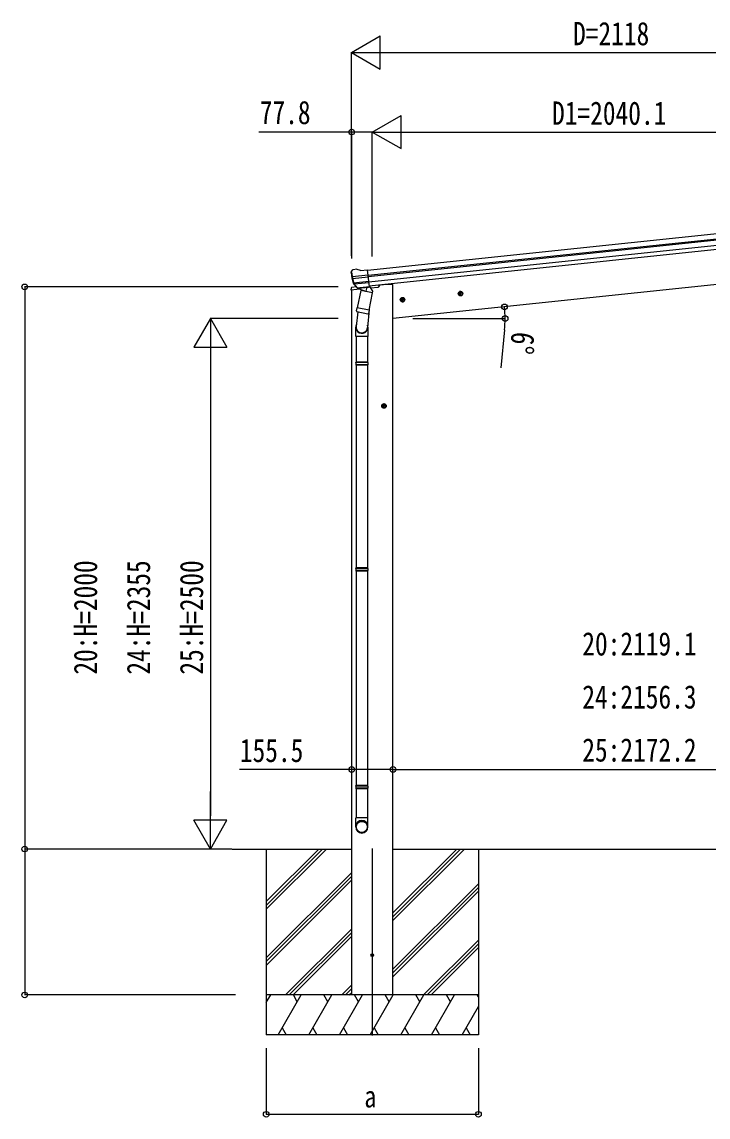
# Model space of a CAD drawing. Units: millimetres, scale not verified. Extents: x -10512 to 10512, y -7425 to 7425.
# Drawn here: x -7723 to -5136, y -4151 to -22 of the extents above; entities that cross this region are included whole.
import ezdxf
from ezdxf.enums import TextEntityAlignment as Align

# ---------------------------------------------------------------- set-up
doc = ezdxf.new("R2010")
doc.units = ezdxf.units.MM
doc.header["$LTSCALE"] = 30
for name, color, linetype in [('0-3_YKK_12', 2, 'Continuous'), ('0-4_YKK_13', 4, 'Continuous'), ('0-5_YKK_A1', 4, 'Continuous'), ('0-6_YKK_D', 6, 'Continuous')]:
    doc.layers.add(name, color=color, linetype=linetype)
doc.styles.add('ＭＳ ゴシック', font='')
doc.styles.get('ＭＳ ゴシック').set_extended_font_data('MS Gothic')

msp = doc.modelspace()

# ---------------------------------------------------------------- linework, layer by layer
at = {"layer": '0-3_YKK_12'}
msp.add_line((-6402.17, -3138.25), (-6402.17, -3843.19), dxfattribs=at)
at = {"layer": '0-4_YKK_13'}
for p, q in [((-6482.45, -967.31), (-6482.54, -965.44)), ((-6481.17, -962.55), (-6481.87, -963.41)), ((-6477.67, -958.23), (-6481.17, -962.55)), ((-6418.06, -977.28), (-6477.8, -983.56)), ((-6477.67, -958.23), (-6477.67, -958.23)), ((-6477.05, -989.4), (-6417.44, -983.13)), ((-6474.31, -956.4), (-6474.31, -956.4)), ((-6446.74, -959.54), (-6420.22, -956.75)), ((-6413.43, -1021.3), (-6420.22, -956.75)), ((-6482.16, -1025.9), (-6483.06, -1032.74)), ((-6483.06, -1032.74), (-6449.33, -1029.19)), ((-6462.66, -1021.54), (-6479.5, -1023.31)), ((-6459.54, -1024.96), (-6473.23, -1009.2)), ((-6472.75, -1005.61), (-6415.71, -999.62)), ((-6458.6, -1024.32), (-6471.65, -1008.38)), ((-6470.42, -1009.88), (-6415.24, -1004.08)), ((-6449.24, -1025.07), (-6456.93, -1025.88)), ((-6456.83, -1025.64), (-6413.46, -1021.08)), ((-6456.08, -1025.88), (-6454.52, -1025.71)), ((-6454.52, -1025.71), (-6416.98, -1021.77)), ((-6452.73, -1026.18), (-6452.87, -1026.91)), ((-6452.26, -1028.04), (-6427.51, -1037.79)), ((-6448.96, -1025.13), (-6449.24, -1025.07)), ((-6423.63, -1022.47), (-6448.96, -1025.13)), ((-6443.92, -1031.32), (-6444.58, -1034.55)), ((-6423.12, -1022.8), (-6426.04, -1037.15)), ((-6423.38, -1022.35), (-6423.63, -1022.47)), ((-6413.43, -1021.3), (-6423.38, -1022.35)), ((-6416.98, -1021.77), (-6415.41, -1021.6)), ((-6413.6, -1019.72), (-6412.67, -1019.91)), ((-6412.67, -1019.91), (-6401.47, -1036.83)), ((-6409.31, -1024.98), (-6380.05, -1021.91)), ((-6375.19, -1014.36), (-6375.61, -1017.59)), ((-6446.1, -1034.24), (-6459.46, -1099.9)), ((-6401.22, -1043.37), (-6446.1, -1034.24)), ((-6414.58, -1109.03), (-6401.22, -1043.37)), ((-6401.47, -1036.83), (-6402.74, -1043.06)), ((-6461.94, -1112.14), (-6459.45, -1099.9)), ((-6461.72, -1113.54), (-6461.72, -1113.54)), ((-6460.39, -1114.5), (-6419.43, -1122.84)), ((-6414.58, -1109.03), (-6459.46, -1099.9)), ((-6414.14, -1106.89), (-6420.8, -1174.63)), ((-6414.59, -1109.03), (-6417.13, -1121.5)), ((-6457.05, -1115.18), (-6462.61, -1170.91)), ((-6464.76, -1208.07), (-6464.76, -1173.72)), ((-6418.76, -1173.41), (-6418.76, -1208.07)), ((-6418.76, -1208.07), (-6464.76, -1208.07)), ((-6462.76, -1208.07), (-6462.76, -1304.81)), ((-6420.76, -1208.07), (-6420.76, -1304.81)), ((-6464.76, -1306.81), (-6463.76, -1304.81)), ((-6418.76, -1306.81), (-6464.76, -1306.81)), ((-6418.76, -1314.81), (-6464.76, -1314.81)), ((-6419.76, -1304.81), (-6463.76, -1304.81)), ((-6419.76, -1316.81), (-6463.76, -1316.81)), ((-6462.76, -1316.81), (-6462.76, -2080.69)), ((-6420.76, -1316.81), (-6420.76, -2080.69)), ((-6418.76, -1306.81), (-6419.76, -1304.81)), ((-6418.76, -1314.81), (-6419.76, -1316.81)), ((-6418.76, -1306.81), (-6418.76, -1314.81)), ((-6464.76, -2082.69), (-6463.76, -2080.69)), ((-6418.76, -2082.69), (-6464.76, -2082.69)), ((-6418.76, -2090.69), (-6464.76, -2090.69)), ((-6419.76, -2080.69), (-6463.76, -2080.69)), ((-6419.76, -2092.69), (-6463.76, -2092.69)), ((-6462.76, -2092.69), (-6462.76, -2901.19)), ((-6420.76, -2092.69), (-6420.76, -2901.19)), ((-6418.76, -2082.69), (-6419.76, -2080.69)), ((-6418.76, -2090.69), (-6419.76, -2092.69)), ((-6418.76, -2082.69), (-6418.76, -2090.69)), ((-6464.76, -2903.19), (-6463.76, -2901.19)), ((-6418.76, -2903.19), (-6464.76, -2903.19)), ((-6418.76, -2911.19), (-6464.76, -2911.19)), ((-6419.76, -2901.19), (-6463.76, -2901.19)), ((-6419.76, -2913.19), (-6463.76, -2913.19)), ((-6462.76, -2913.19), (-6462.76, -3023.19)), ((-6420.76, -2913.19), (-6420.76, -3023.19)), ((-6418.76, -2903.19), (-6419.76, -2901.19)), ((-6418.76, -2911.19), (-6419.76, -2913.19)), ((-6418.76, -2903.19), (-6418.76, -2911.19)), ((-6464.76, -3057.33), (-6464.76, -3023.19)), ((-6418.76, -3023.19), (-6464.76, -3023.19)), ((-6418.76, -3057.33), (-6418.76, -3023.19))]:
    msp.add_line(p, q, dxfattribs=at)
for points in [[(-6460.82, -954.99), (-6460.82, -954.99), (-6474.31, -956.4)], [(-6446.74, -959.54), (-6459.53, -955.13), (-6459.54, -955.13)], [(-6464.76, -1306.81), (-6464.76, -1314.81), (-6463.76, -1316.81)], [(-6464.76, -2082.69), (-6464.76, -2090.69), (-6463.76, -2092.69)], [(-6464.76, -2903.19), (-6464.76, -2911.19), (-6463.76, -2913.19)]]:
    msp.add_lwpolyline(points, dxfattribs=at)
msp.add_circle((-6402.17, -3540.75), 5, dxfattribs=at)
for centre, radius, start, end in [((-6281.56, -946.2), 202, 186, 197.86084), ((-6288.63, -948.25), 192.44, 185.42422, 190.5729), ((-6522.52, -990.91), 45.32, 6.35482, 9.32878), ((-6473.79, -961.38), 5, 96.04426, 140.95574), ((-6479.82, -989.77), 2.74, 7.56588, 12.97849), ((-6476.95, -990.75), 1.35, 94.08073, 96.8395), ((-6281.56, -946.2), 200.2, 192.46117, 197.79991), ((-6460.51, -957.97), 3, 71.02369, 95.97631), ((-6479.19, -1026.3), 3, 96, 172.5), ((-6470.97, -1007.23), 3, 197.86084, 221), ((-6469.32, -1006.48), 3, 197.79991, 219.30889), ((-6457.28, -1022.99), 2.99, 220.99261, 266.7283), ((-6456.14, -1025.38), 0.5, 240.73754, 276), ((-6453.22, -1026.08), 0.5, 348.5, 96), ((-6451.89, -1027.11), 1, 168.5, 248.5), ((-6422.53, -1022.96), 0.604, 93.09842, 164.70595), ((-6415.47, -1021.11), 0.5, 276, 311.26246), ((-6380.57, -1016.94), 5, 276, 352.5), ((-6427.03, -1036.87), 1.03, 242.53897, 344.46569), ((-6460.04, -1112.57), 1.95, 167.54017, 209.97766), ((-6459.99, -1112.54), 2, 209.90962, 258.5), ((-6419.03, -1120.88), 2, 258.5, 341.96843), ((-6434.76, -1173.72), 30, 177.45142, 180)]:
    msp.add_arc(centre, radius, start, end, dxfattribs=at)
for centre, major_axis, ratio, start_param, end_param in [((-6479.53, -965.3), (1.9, 2.34), 0.995767, 1.5707963, 2.2972137), ((-6475.99, -960.92), (-5.48, -2.51), 0.24881, 5.8190815, 5.8226003), ((-6480.33, -966.46), (-0.38, 5.97), 0.020485, 4.7140547, 5.6117533), ((-6279.25, -968.15), (-20.92, 199.05), 0.994373, 1.5554317, 1.5718064), ((-6459.58, -1022.91), (-1.71, 2.84), 0.040856, 4.1415604, 4.1696818), ((-6457.15, -1022.66), (-0.51, 2.96), 0.642905, 2.0792573, 3.037247), ((-6457.19, -1022.76), (-3.02, -2.79), 0.650902, 0.9542299, 1.0270405), ((-6457.24, -1022.89), (-1.1, -2.8), 0.997631, 0.3902369, 0.4789948), ((-6441.76, -1173.41), (23, 0), 0.996195, 2.621936, 6.6074797), ((-6441.76, -1173.41), (21, 0), 0.996195, 3.0215498, 6.2247991), ((-6441.76, -3055.59), (-23, 0), 0.996195, 3.1415927, 6.2831853), ((-6441.76, -3057.33), (-23, 0), 0.996195, 3.1415927, 6.2831853), ((-6441.76, -3057.33), (0, -23.43), 0.981806, 4.712389, 7.8539816)]:
    msp.add_ellipse(centre, major_axis=major_axis, ratio=ratio, start_param=start_param, end_param=end_param, dxfattribs=at)
msp.add_ellipse((-6441.76, -3057.33), major_axis=(21, 0), ratio=0.996195, dxfattribs=at)
at = {"layer": '0-5_YKK_A1'}
for p, q in [((-6420.01, -958.74), (-4423.92, -748.94)), ((-6418.02, -977.64), (-4421.94, -767.84)), ((-6417.59, -981.81), (-4421.5, -772.02)), ((-6415.5, -1001.67), (-4419.41, -791.88)), ((-4417.65, -808.61), (-6413.74, -1018.41)), ((-4461.72, -944.97), (-6324.42, -1140.75)), ((-6479.92, -3690.69), (-6479.92, -1032.41)), ((-6278.26, -1068.52), (-6298.15, -1070.62)), ((-6288.99, -1062.11), (-6295.06, -1066.52)), ((-6295.06, -1066.52), (-6294.27, -1073.98)), ((-6287.16, -1079.51), (-6289.25, -1059.62)), ((-6282.13, -1065.16), (-6288.99, -1062.11)), ((-6059.46, -1045.53), (-6079.35, -1047.62)), ((-6070.19, -1039.11), (-6076.26, -1043.52)), ((-6076.26, -1043.52), (-6075.48, -1050.99)), ((-6075.48, -1050.99), (-6068.62, -1054.04)), ((-6068.36, -1056.52), (-6070.45, -1036.63)), ((-6063.33, -1042.16), (-6070.19, -1039.11)), ((-6294.27, -1073.98), (-6287.42, -1077.03)), ((-6348.42, -1470.3), (-6368.42, -1470.3)), ((-6358.42, -1462.79), (-6364.92, -1466.54)), ((-6364.92, -1466.54), (-6364.92, -1474.05)), ((-6364.92, -1474.05), (-6358.42, -1477.8)), ((-6358.42, -1480.3), (-6358.42, -1460.3)), ((-6351.92, -1466.54), (-6358.42, -1462.79)), ((-6931.05, -3140.75), (-6479.92, -3140.75)), ((-6802.17, -3367.32), (-6575.53, -3140.69)), ((-6802.17, -3353.17), (-6589.68, -3140.69)), ((-6802.17, -3339.03), (-6603.82, -3140.69)), ((-6802.17, -3140.75), (-6802.17, -3840.75)), ((-6324.42, -3140.75), (-3880.4, -3140.75)), ((-6324.42, -3410.07), (-6055.09, -3140.75)), ((-6324.42, -3395.92), (-6069.24, -3140.75)), ((-6324.42, -3381.78), (-6083.38, -3140.75)), ((-6002.17, -3140.75), (-6002.17, -3840.75)), ((-6802.17, -3551.16), (-6479.92, -3228.92)), ((-6802.17, -3565.3), (-6479.92, -3243.06)), ((-6802.17, -3579.45), (-6479.92, -3257.2)), ((-6324.42, -3593.91), (-6002.17, -3271.67)), ((-6324.42, -3608.05), (-6002.17, -3285.81)), ((-6324.42, -3622.2), (-6002.17, -3299.95)), ((-6729.56, -3690.69), (-6479.92, -3441.05)), ((-6715.42, -3690.69), (-6479.92, -3455.19)), ((-6701.27, -3690.69), (-6479.92, -3469.33)), ((-6209.06, -3690.69), (-6002.17, -3483.8)), ((-6194.92, -3690.69), (-6002.17, -3497.94)), ((-6180.77, -3690.69), (-6002.17, -3512.08)), ((-6517.43, -3690.69), (-6479.67, -3652.93)), ((-6503.28, -3690.69), (-6479.67, -3667.07)), ((-6802.17, -3719.68), (-6785.46, -3690.75)), ((-6002.17, -3690.75), (-6802.17, -3690.75)), ((-6756.59, -3840.75), (-6669.99, -3690.75)), ((-6684.99, -3716.73), (-6699.99, -3690.74)), ((-6641.12, -3840.74), (-6554.52, -3690.74)), ((-6569.52, -3716.73), (-6584.52, -3690.74)), ((-6525.65, -3840.74), (-6439.05, -3690.74)), ((-6489.14, -3690.69), (-6479.67, -3681.21)), ((-6454.05, -3716.73), (-6469.05, -3690.75)), ((-6410.18, -3840.74), (-6323.58, -3690.75)), ((-6338.58, -3716.73), (-6353.58, -3690.74)), ((-6294.71, -3840.74), (-6208.11, -3690.75)), ((-6223.11, -3716.73), (-6238.11, -3690.74)), ((-6179.24, -3840.74), (-6092.64, -3690.75)), ((-6107.64, -3716.73), (-6122.64, -3690.74)), ((-6002.17, -3699.41), (-6007.17, -3690.74)), ((-6063.77, -3840.74), (-6002.17, -3734.04)), ((-6741.59, -3814.77), (-6726.59, -3840.74)), ((-6626.12, -3814.77), (-6611.12, -3840.74)), ((-6510.65, -3814.77), (-6495.65, -3840.74)), ((-6395.18, -3814.76), (-6380.18, -3840.74)), ((-6279.71, -3814.77), (-6264.71, -3840.74)), ((-6164.24, -3814.77), (-6149.24, -3840.74)), ((-6048.77, -3814.77), (-6033.77, -3840.74)), ((-6002.17, -3840.75), (-6802.17, -3840.75))]:
    msp.add_line(p, q, dxfattribs=at)
for points in [[(-6324.42, -3690.69), (-6324.42, -1011.75), (-6344.42, -1011.75), (-6375.27, -1014.99)], [(-6287.42, -1077.03), (-6281.34, -1072.62), (-6282.13, -1065.16)], [(-6068.62, -1054.04), (-6062.55, -1049.63), (-6063.33, -1042.16)], [(-6358.42, -1477.8), (-6351.92, -1474.05), (-6351.92, -1466.54)]]:
    msp.add_lwpolyline(points, dxfattribs=at)
for centre, radius in [((-6288.2, -1069.57), 8.5), ((-6288.2, -1069.57), 7.7), ((-6288.2, -1069.57), 6.5), ((-6069.41, -1046.57), 8.5), ((-6069.41, -1046.57), 7.7), ((-6069.41, -1046.57), 6.5), ((-6358.42, -1470.3), 8.5), ((-6358.42, -1470.3), 7.7), ((-6358.42, -1470.3), 6.5)]:
    msp.add_circle(centre, radius, dxfattribs=at)
at = {"layer": '0-6_YKK_D'}
for p, q in [((-6480.42, -137.35), (-6372.16, -74.85)), ((-6372.16, -199.85), (-6372.16, -74.85)), ((-6480.42, -904.76), (-6480.42, -136.35)), ((-6480.42, -137.35), (-6372.16, -199.85)), ((-6480.42, -137.35), (-6263.91, -137.35)), ((-6355.42, -137.35), (-4487.03, -137.35)), ((-6402.17, -437.35), (-6293.91, -374.85)), ((-6293.91, -499.85), (-6293.91, -374.85)), ((-6479.92, -914.77), (-6479.92, -436.35)), ((-6402.17, -906.6), (-6402.17, -436.35)), ((-6402.17, -905.6), (-6402.17, -436.35)), ((-6402.17, -437.35), (-6293.91, -499.85)), ((-6402.17, -437.35), (-6185.66, -437.35)), ((-6277.17, -437.35), (-4487.03, -437.35)), ((-6530.42, -1021.26), (-7713.86, -1021.26)), ((-7712.86, -1021.26), (-7712.86, -3140.75)), ((-7012.86, -1140.75), (-7075.36, -1249)), ((-6530.42, -1140.75), (-7013.86, -1140.75)), ((-7012.86, -1140.75), (-6950.36, -1249)), ((-7012.86, -1140.75), (-7012.86, -1357.25)), ((-6250.05, -1140.75), (-5900.5, -1140.75)), ((-5903.64, -1183.19), (-5918.1, -1326.6)), ((-7075.36, -1249), (-6950.36, -1249)), ((-7012.86, -1265.75), (-7012.86, -3015.75)), ((-6324.42, -2840.75), (-4205.28, -2840.75)), ((-7012.86, -3140.75), (-7012.86, -2924.24)), ((-7012.86, -3140.75), (-7075.36, -3032.49)), ((-6950.36, -3032.49), (-7075.36, -3032.49)), ((-7012.86, -3140.75), (-6950.36, -3032.49)), ((-6932.05, -3140.75), (-7713.86, -3140.75)), ((-6931.8, -3140.8), (-7713.86, -3140.8)), ((-7712.86, -3140.8), (-7712.86, -3690.8)), ((-6932.05, -3140.75), (-7013.86, -3140.75)), ((-6917.67, -3690.8), (-7713.86, -3690.8)), ((-6802.17, -3891.75), (-6802.17, -4141.75)), ((-6002.17, -3891.75), (-6002.17, -4141.75)), ((-6802.17, -4140.75), (-6002.17, -4140.75))]:
    msp.add_line(p, q, dxfattribs=at)
for points in [[(-6402.17, -437.35), (-6479.92, -437.35), (-6829.88, -437.35)], [(-6324.42, -2840.75), (-6479.92, -2840.75), (-6903.35, -2840.75)]]:
    msp.add_lwpolyline(points, dxfattribs=at)
for centre in [(-6479.92, -437.35), (-7712.86, -1021.26), (-5903.82, -1096.54), (-5901.5, -1140.75), (-6479.92, -2840.75), (-6324.42, -2840.75), (-6324.42, -2840.75), (-7712.86, -3140.75), (-7712.86, -3140.8), (-7712.86, -3690.8), (-6802.17, -4140.75), (-6002.17, -4140.75)]:
    msp.add_circle(centre, 10.62, dxfattribs=at)
for start, end in [(0, 6), (354.23974, 0)]:
    msp.add_arc((-6324.42, -1140.75), 422.91, start, end, dxfattribs=at)

# ---------------------------------------------------------------- texts
at = {"layer": '0-6_YKK_D', "style": 'ＭＳ ゴシック', "width": 0.8}
for s, height, p in [('D=2118', 87.98, (-5645.22, -136.55)), ('77.8', 87.98, (-6826.55, -434.02)), ('D1=2040.1', 87.98, (-5724.5, -436.55)), ('20:2119.1', 87.98, (-5610.45, -2437.41)), ('24:2156.3', 87.98, (-5610.45, -2637.41)), ('25:2172.2', 87.98, (-5610.45, -2837.41)), ('155.5', 87.98, (-6901.68, -2839.08)), ('a', 82.48, (-6432.17, -4139.75))]:
    msp.add_text(s, height=height, dxfattribs=at).set_placement(p, align=Align.BOTTOM_LEFT)
for s, rotation, p in [('6°', 264.24, (-5902.15, -1185.02)), ('20:H=2000', 90, (-7413.66, -2483.15)), ('24:H=2355', 90, (-7213.66, -2483.15)), ('25:H=2500', 90, (-7013.66, -2483.15))]:
    msp.add_text(s, height=87.98, rotation=rotation, dxfattribs=at).set_placement(p, align=Align.BOTTOM_LEFT)

doc.saveas('drawing.dxf')
